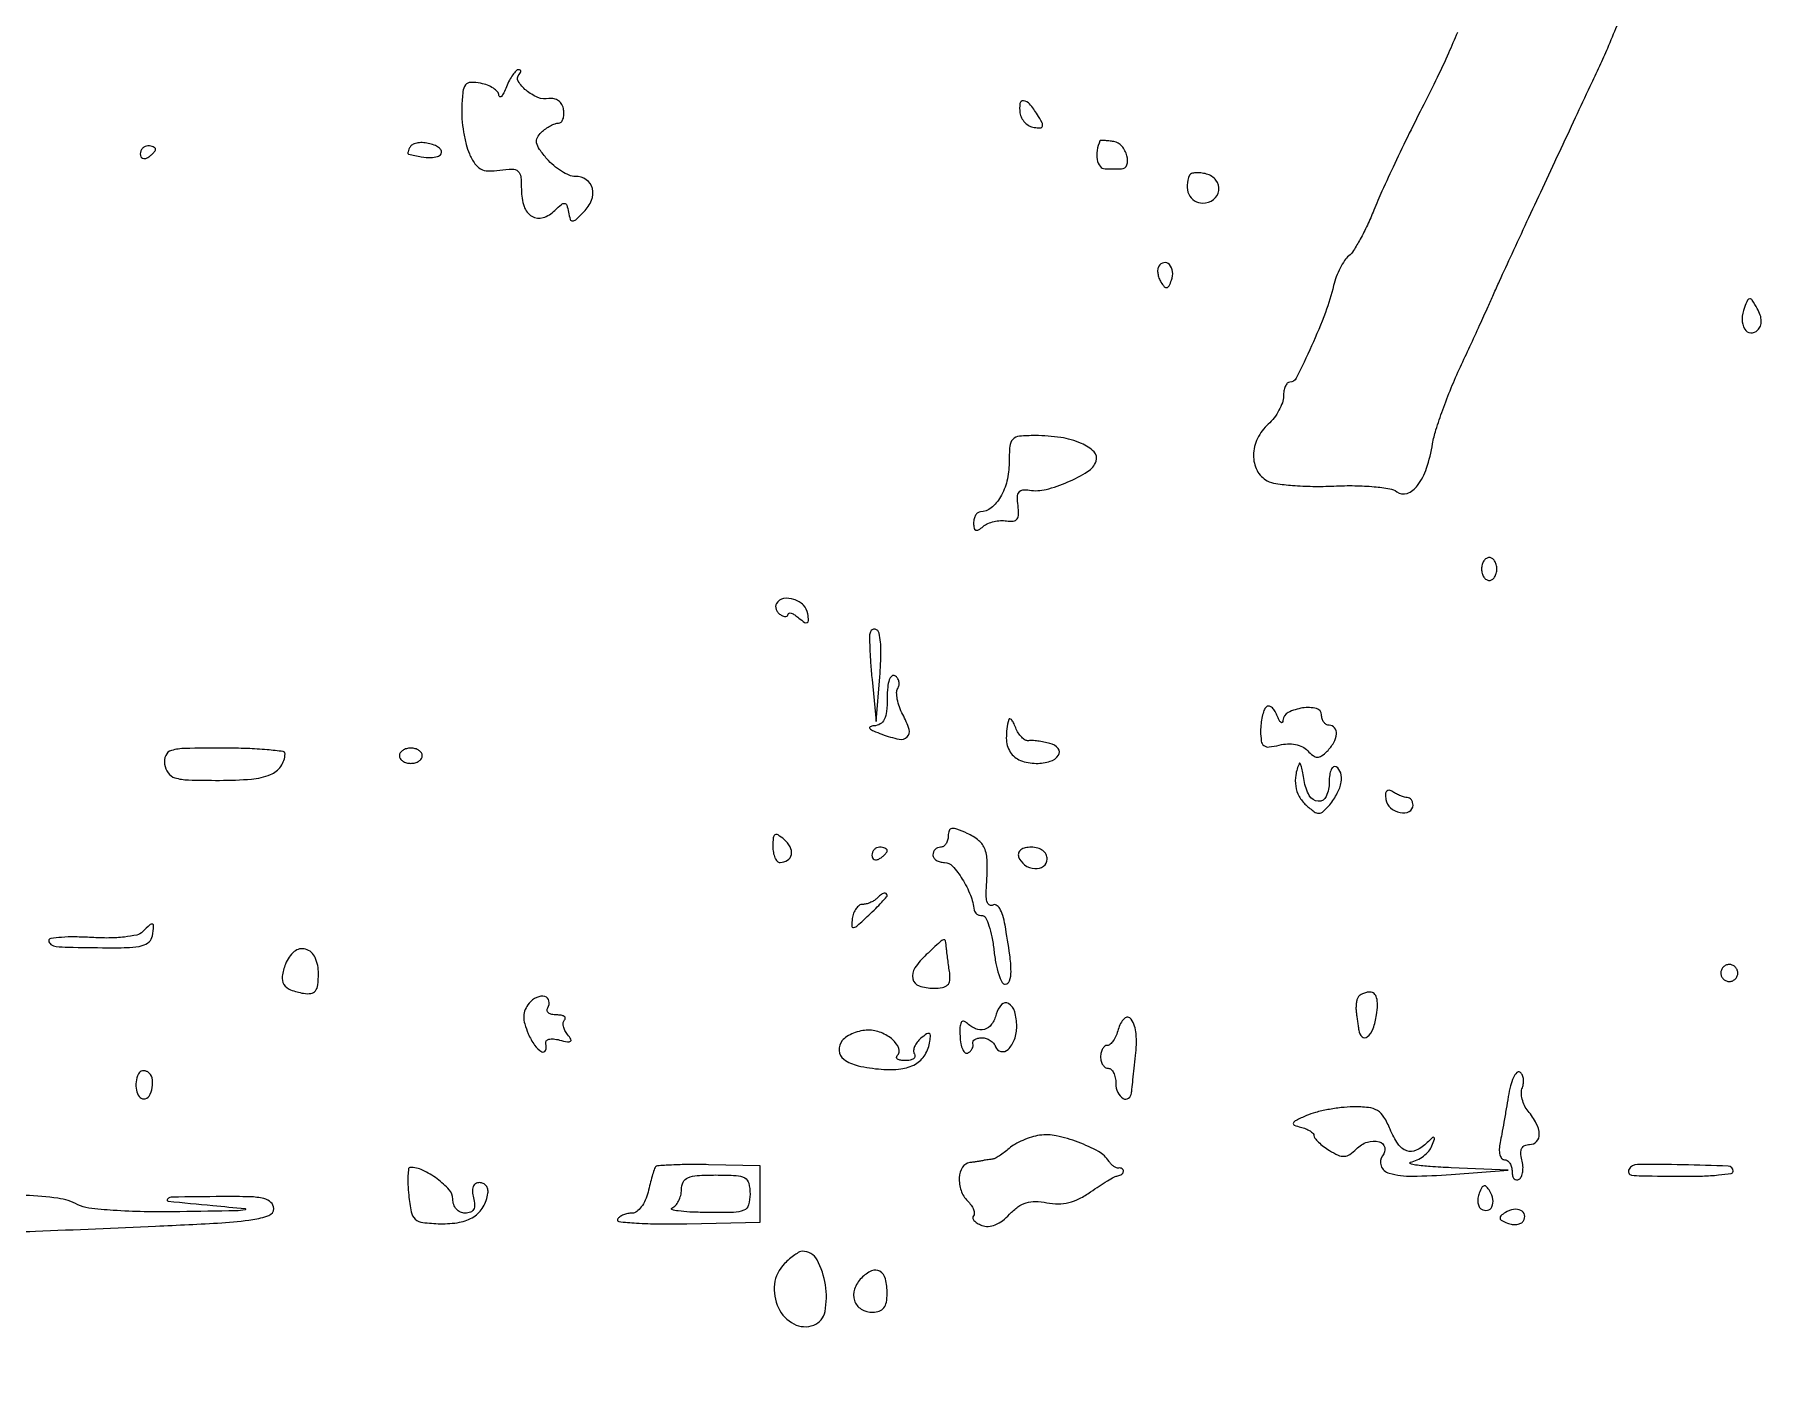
# Model space of a CAD drawing. Extents: x 0 to 5034, y 0 to 2560.
# Drawn here: x 3135.1 to 3361.8, y 363.8 to 540.6 of the extents above; entities that cross this region are included whole.
import ezdxf

# ---------------------------------------------------------------- set-up
doc = ezdxf.new("R2010")
doc.units = 0

msp = doc.modelspace()

# ---------------------------------------------------------------- linework, layer by layer
for points in [[(3321.814964, 540.874961, -0.005552), (3320.652334, 538.167761, -0.008364), (3319.169661, 534.964264, -0.006019), (3317.412202, 531.436907, 0.004334), (3315.51134, 527.653722, 0.003822), (3313.593648, 523.67663, 0.003841), (3311.919585, 520.064326, 0.011597), (3310.855309, 517.568642, -0.014265), (3310.004362, 515.602347, -0.016225), (3309.075956, 513.771956, -0.015548), (3308.194167, 512.277101, -0.082027), (3307.563047, 511.568642, 0.075649), (3307.00865, 510.961968, 0.029765), (3306.434945, 509.982546, 0.028627), (3305.930464, 508.831708, 0.031781), (3305.580763, 507.669814, -0.033476), (3304.503289, 504.133294, -0.016142), (3302.680131, 499.7596, -0.007729), (3300.679264, 495.538923, -0.285567), (3299.812612, 495, 0.21115), (3299.501865, 494.862648, 0.081064), (3299.238705, 494.458028, 0.061708), (3299.0596, 493.861351, 0.042113), (3299, 493.154988, -0.084684), (3298.857209, 492.317947, -0.040713), (3298.4125, 491.320267, -0.038833), (3297.765311, 490.328807, -0.044853), (3297, 489.5, 0.096775), (3295.594387, 487.62109, 0.108176), (3295.07123, 485.424606, 0.123469), (3295.533166, 483.428221, 0.152752), (3296.863996, 482.072787, 0.087725), (3297.993017, 481.703152, 0.015736), (3300.203207, 481.459213, 0.016558), (3302.841003, 481.339524, 0.014294), (3305.613996, 481.384881, -0.014729), (3308.369851, 481.427562, -0.019187), (3310.889259, 481.295583, -0.017785), (3312.943935, 481.034748, -0.125819), (3313.858213, 480.635024, 0.258141), (3315.209374, 480.420811, 0.145864), (3316.579906, 481.436351, 0.080521), (3317.775662, 483.718051, 0.039018), (3318.573823, 486.923733, -0.034167), (3319.005784, 488.733231, -0.010896), (3319.888821, 491.358847, -0.010818), (3321.00273, 494.2491, -0.011862), (3322.208891, 497, 0.001025), (3323.467171, 499.708587, 0.000971), (3324.737477, 502.471875, 0.000963), (3325.852189, 504.921622, 0.003411), (3326.553799, 506.5, -0.004562), (3327.347958, 508.275554, -0.000672), (3328.991833, 511.85, -0.000759), (3330.946573, 516.068547, -0.000652), (3333.01517, 520.5, 0.000104), (3335.158344, 525.078116, 0.000099), (3337.33726, 529.7375, 0.000098), (3339.2628, 533.85929, 0.000349), (3340.493567, 536.5, 0.007827), (3341.540081, 538.844765, 0.004098), (3342.772799, 541.79375, 0.004075)], [(3281.43984, 268.629123, -0.000024), (3213.057955, 269.247686, -0.136967)], [(3202, 358.476746, 0.000434), (3126.647394, 359.060435, 0.00021), (3030.168402, 359.683627, 0.000062), (2931.066388, 360.269997, 0.004911)], [(3386.533962, 356.486358, 0.000047), (3330.933365, 357.017627, 0.001535)], [(3129.281073, 383.603167, 0.017448), (3135.243203, 383.628811, 0.001391), (3151, 384.290575, 0.00298), (3159.688651, 384.731604, 0.022867), (3163.748952, 385.148844, 0.05329), (3165.877342, 385.702765, 0.311999), (3166.5, 386.603484, 0.20932), (3166.146054, 387.411905, 0.130193), (3165.216102, 387.903759, 0.050811), (3163.373895, 388.137182, 0.008183), (3159.75, 388.166667, 0.001078), (3153.203506, 388.098677, 0.186723), (3152.565069, 387.842392, 0.645437), (3152.661764, 387.556789, 0.00147), (3158.5, 387, -0.002533), (3162.742469, 386.586298, -0.864231), (3162.749482, 386.423791, -0.042679), (3161.555865, 386.300144, -0.000578), (3154.184259, 386.176587, -0.008294), (3149.498497, 386.181195, -0.012827), (3145.45461, 386.356093, -0.011772), (3142.232513, 386.654724, -0.094135), (3140.815341, 387.098826, 0.088925), (3138.197692, 387.948928, 0.025489), (3133.932454, 388.315189, 0.025502)]]:
    msp.add_lwpolyline(points, format="xyb")
for points in [[(3197.031162, 533.75, -0.017837), (3196.677603, 532.953706, -0.065243), (3196.373817, 532.49388, -0.3382), (3196.183135, 532.454349, -0.273289), (3196.063386, 532.633423, 0.170039), (3195.870014, 533.100235, 0.065097), (3195.329981, 533.565544, 0.054698), (3194.557438, 533.959829, 0.043463), (3193.655698, 534.214987, 0.051209), (3192.352955, 534.328028, 0.22465), (3191.678508, 533.995774, 0.141807), (3191.325746, 533.136025, 0.017514), (3191.177204, 531.093621, 0.028926), (3191.208698, 529.539254, 0.020933), (3191.416051, 527.818957, 0.021253), (3191.752301, 526.196176, 0.042502), (3192.17874, 524.958327, 0.043987), (3192.889418, 523.671655, 0.12136), (3193.651086, 522.980773, 0.119169), (3194.65549, 522.715787, 0.041638), (3196.157234, 522.809769, -0.028188), (3197.803547, 522.95729, -0.195374), (3198.54831, 522.682997, -0.185148), (3198.913339, 521.956993, -0.024937), (3199, 520.220488, 0.081821), (3199.354754, 518.067142, 0.176043), (3200.391096, 516.772599, 0.216651), (3201.843475, 516.596738, 0.120373), (3203.398043, 517.5409, -0.017267), (3204.246629, 518.332815, -0.213137), (3204.65943, 518.458858, -0.292366), (3204.947258, 518.220082, -0.029787), (3205.176982, 517.319818, 0.028111), (3205.417351, 516.364495, 0.332258), (3205.708892, 516.153473, 0.184464), (3206.140296, 516.325712, 0.010179), (3207.20751, 517.350346, 0.101822), (3208.205433, 518.865397, 0.155935), (3208.314724, 520.421327, 0.187339), (3207.519539, 521.55994, 0.148777), (3206.073347, 522, -0.09974), (3205.275394, 522.160774, -0.039358), (3204.275357, 522.676734, -0.036974), (3203.250523, 523.422242, -0.038087), (3202.357565, 524.303774, -0.022999), (3201.371371, 525.549309, -0.105423), (3201.002825, 526.388861, -0.170162), (3201.096781, 527.088388, -0.087429), (3201.635023, 527.803774, -0.033208), (3202.195408, 528.26156, -0.031765), (3202.819578, 528.648609, -0.033375), (3203.41428, 528.917643, -0.089767), (3203.86931, 529, 0.193508), (3204.210875, 529.137334, 0.109506), (3204.462064, 529.514063, 0.079863), (3204.583048, 530.08018, 0.051817), (3204.547926, 530.75, 0.088175), (3204.317712, 531.418135, 0.105236), (3203.880563, 531.919162, 0.10824), (3203.287988, 532.189525, 0.097993), (3202.613971, 532.20101, -0.143912), (3201.181624, 532.355635, -0.0728), (3199.610099, 533.294963, -0.089703), (3198.597821, 534.477961, -0.340922), (3198.714286, 535.380952, 0.057453), (3198.902889, 535.618709, 0.172714), (3198.946189, 535.818155, 0.253471), (3198.850717, 535.95055, 0.112865), (3198.634442, 536, 0.204163), (3198.307668, 535.860766, 0.036542), (3197.875186, 535.339062, 0.03426), (3197.428582, 534.611645, 0.02499)], [(3264.421612, 530.333129, 0.08581), (3264.636375, 529.678333, 0.07152), (3265.068906, 529.086257, 0.072211), (3265.645949, 528.644939, 0.091), (3266.281622, 528.429172, 0.040862), (3267.098072, 528.376808, 0.337719), (3267.37168, 528.593136, 0.188427), (3267.315571, 529.050414, 0.015919), (3266.707947, 530.096043, 0.03389), (3265.687587, 531.507313, 0.195877), (3264.891934, 531.931892, 0.40278), (3264.41964, 531.563467, 0.072188)], [(3184.441979, 525.90612, 0.027067), (3184.249397, 525.553142, 0.048851), (3184.137244, 525.243698, 0.072333), (3184.113387, 525.018777, 0.333982), (3184.190983, 524.923489, 0.018244), (3185.87184, 524.571845, 0.045489), (3187.122054, 524.473084, 0.068008), (3187.995734, 524.603244, 0.185464), (3188.484782, 524.975377, 0.240155), (3188.513173, 525.320032, 0.115361), (3188.248864, 525.691124, 0.074516), (3187.715717, 526.035443, 0.04225), (3186.989749, 526.29243, 0.046475), (3186.187826, 526.424227, 0.055179), (3185.421392, 526.393373, 0.064228), (3184.800598, 526.215694, 0.15374)], [(3274.923489, 526.661516, 0.070158), (3274.53586, 525.418576, 0.085678), (3274.546467, 524.202326, 0.117334), (3274.929909, 523.327907, 0.235182), (3275.588484, 523), (3276.80568, 523), (3277.75, 523, 0.325398), (3278.444171, 523.505263, 0.147511), (3278.467336, 524.691883, 0.105528), (3277.789004, 525.98325, 0.184844), (3276.75, 526.566187, 0.009048), (3276.073673, 526.65298, 0.014349), (3275.491587, 526.700139, 0.008232), (3275.013395, 526.717208, 0.295045)], [(3149, 524.940983, 0.108972), (3149.078288, 524.586039, 0.182303), (3149.29375, 524.3746, 0.161196), (3149.6179, 524.343488, 0.082592), (3150, 524.5, 0.029505), (3150.382774, 524.768994, 0.035638), (3150.70625, 525.066025, 0.038439), (3150.934461, 525.34829, 0.151918), (3151, 525.559017, 0.210953), (3150.92554, 525.727648, 0.081139), (3150.70625, 525.870461, 0.061769), (3150.382849, 525.967655, 0.042167), (3150, 526, 0.105053), (3149.618444, 525.918938, 0.099167), (3149.29375, 525.688914, 0.09642), (3149.076123, 525.345238, 0.093332)], [(3286.68613, 522.15612, 0.098281), (3286.352497, 520.864237, 0.124689), (3286.58601, 519.658498, 0.141823), (3287.328354, 518.814088, 0.142928), (3288.404671, 518.5, 0.163527), (3289.818265, 518.975023, 0.201027), (3290.510916, 520.169032, 0.201283), (3290.145197, 521.498956, 0.163792), (3288.899298, 522.316083, 0.034366), (3288.149718, 522.457969, 0.047666), (3287.466541, 522.473759, 0.057329), (3286.938863, 522.374088, 0.208159)], [(3282.635081, 510.218566, 0.116479), (3282.500026, 509.813281, 0.057006), (3282.513244, 509.265846, 0.052041), (3282.660145, 508.670761, 0.051938), (3282.92682, 508.118408, 0.03936), (3283.355474, 507.533274, 0.268353), (3283.680389, 507.419978, 0.227867), (3283.9802, 507.64177, 0.029854), (3284.317163, 508.384129, 0.120613), (3284.459513, 509.504837, 0.158399), (3284.034166, 510.437418, 0.257132), (3283.31368, 510.680455, 0.212933)], [(3359.478637, 504.797887, 0.088423), (3359.182068, 503.2674, 0.13653), (3359.521629, 501.972042, 0.246214), (3360.306036, 501.480017, 0.219108), (3361.216492, 501.816492, 0.102986), (3361.576528, 502.365845, 0.098057), (3361.695738, 503.023149, 0.079707), (3361.560369, 503.788084, 0.044341), (3361.170874, 504.653625, 0.011922), (3360.518412, 505.753737, 0.235882), (3360.193223, 505.952369, 0.313108), (3359.901605, 505.784689, 0.018576)], [(3263, 484.428571, -0.060269), (3262.711154, 482.04097, -0.072293), (3261.861646, 479.945288, -0.087946), (3260.633797, 478.501938, -0.17435), (3259.238095, 478, 0.160971), (3258.89299, 477.885941, 0.096528), (3258.599107, 477.564039, 0.078038), (3258.400606, 477.083467, 0.059055), (3258.333333, 476.515876, 0.048395), (3258.396648, 475.863263, 0.266505), (3258.619406, 475.60636, 0.224405), (3258.988687, 475.645627, 0.036339), (3259.592478, 476.07675, -0.071302), (3260.20781, 476.45432, -0.043592), (3261.017604, 476.72346, -0.042815), (3261.884921, 476.852913, -0.05791), (3262.675811, 476.810873, 0.066395), (3263.548099, 476.779282, 0.211814), (3264.044027, 477.059196, 0.160479), (3264.252116, 477.684522, 0.035547), (3264.174321, 478.825679, -0.035683), (3264.09687, 479.966329, -0.160118), (3264.305275, 480.592944, -0.211055), (3264.801815, 480.874726, -0.06655), (3265.674321, 480.846152, 0.10385), (3267.84454, 480.935866, 0.039996), (3270.713422, 481.912837, 0.038584), (3273.306191, 483.280183, 0.161881), (3274.409045, 484.62357, 0.297548), (3274.141123, 485.868337, 0.095248), (3272.492303, 486.973406, 0.062171), (3269.768647, 487.74586, 0.038061), (3266.4349, 488, 0.023024), (3264.350641, 487.903975, 0.180112), (3263.490443, 487.490063, 0.172431), (3263.09025, 486.604433, 0.02073)], [(3325, 470.5, 0.064853), (3325.074694, 469.926543, 0.082425), (3325.29375, 469.440625, 0.098894), (3325.618646, 469.115568, 0.148195), (3326, 469, 0.148195), (3326.381354, 469.115568, 0.098894), (3326.70625, 469.440625, 0.082425), (3326.925306, 469.926543, 0.064853), (3327, 470.5, 0.064853), (3326.925306, 471.073457, 0.082425), (3326.70625, 471.559375, 0.098894), (3326.381354, 471.884432, 0.148195), (3326, 472, 0.148195), (3325.618646, 471.884432, 0.098894), (3325.29375, 471.559375, 0.082425), (3325.074694, 471.073457, 0.064853)], [(3232.487659, 465.980032, 0.11997), (3232.367385, 465.61064, 0.100694), (3232.418751, 465.200977, 0.091961), (3232.634841, 464.813618, 0.08142), (3232.983688, 464.510081, 0.047815), (3233.373526, 464.317898, 0.1041), (3233.701458, 464.266654, 0.181382), (3233.913567, 464.359172, 0.202874), (3234, 464.563428, -0.353955), (3234.124404, 464.717145, -0.137514), (3234.417039, 464.698598, -0.062113), (3234.874209, 464.471711, -0.027003), (3235.419707, 464.066637, 0.020745), (3236.169066, 463.495504, 0.26771), (3236.506256, 463.466229, 0.30414), (3236.670821, 463.738446, 0.024748), (3236.586578, 464.611064, 0.163003), (3236.00755, 465.754093, 0.114599), (3234.769116, 466.514298, 0.126144), (3233.413431, 466.611221, 0.212524)], [(3244.798474, 462.266312, 0.106604), (3244.687416, 461.731854, 0.006657), (3244.721229, 460.109479, 0.009593), (3244.825166, 458.162629, 0.006959), (3245.012567, 456), (3245.566382, 450.5), (3246.033191, 456.346933, 0.018324), (3246.179277, 459.740227, 0.053055), (3245.945758, 462.076336, 0.30589), (3245.414343, 462.593133, 0.345674)], [(3247, 453.559017, -0.023846), (3246.916593, 451.811105, -0.08848), (3246.621527, 450.752635, -0.149906), (3246.078293, 450.164768, -0.121127), (3245.25, 449.921053, 0.094317), (3244.768221, 449.80664, 0.519254), (3244.725765, 449.587879, 0.099831), (3245.202509, 449.25777, 0.014268), (3246.3125, 448.816886, 0.035453), (3248.558936, 448.174133, 0.246131), (3249.624647, 448.474671, 0.28912), (3249.876974, 449.461343, 0.044748), (3249.050225, 451.406154, -0.035327), (3248.604813, 452.401488, -0.040599), (3248.328215, 453.404834, -0.044752), (3248.24219, 454.276285, -0.141566), (3248.398364, 454.835549, 0.098048), (3248.56288, 455.275151, 0.097706), (3248.547768, 455.74485, 0.098174), (3248.355717, 456.171832, 0.100038), (3248.016312, 456.489919, 0.325144), (3247.608293, 456.459198, 0.13408), (3247.277269, 455.975707, 0.060989), (3247.064366, 454.986331, 0.022536)], [(3296.718672, 452.385338, 0.110523), (3296.441252, 451.947962, 0.030384), (3296.21111, 451.160515, 0.029141), (3296.052911, 450.212382, 0.026772), (3296, 449.224925, 0.03479), (3296.091298, 447.914384, 0.200612), (3296.438167, 447.329198, 0.192113), (3297.10905, 447.150617, 0.031625), (3298.453644, 447.399009, -0.050498), (3299.547238, 447.558694, -0.060259), (3300.585481, 447.479333, -0.066466), (3301.48607, 447.171463, -0.089564), (3302.175194, 446.657538, 0.041846), (3302.885157, 446.014733, 0.15656), (3303.445161, 445.81566, 0.160725), (3304.007343, 445.982058, 0.044756), (3304.721549, 446.578692, 0.064898), (3305.600404, 447.720995, 0.111701), (3305.957681, 448.861064, 0.192832), (3305.71036, 449.661214, 0.226254), (3305, 450, -0.135066), (3304.618659, 450.104927, -0.100391), (3304.29375, 450.39989, -0.086936), (3304.075086, 450.841102, -0.071794), (3304, 451.361328, 0.350743), (3303.33618, 452.191218, 0.091261), (3301.50429, 452.263486, 0.080286), (3299.619006, 451.674475, 0.26758), (3298.929715, 450.633423, -0.14728), (3298.836006, 450.380163, -0.432179), (3298.671207, 450.362282, -0.100529), (3298.428289, 450.673592, -0.021605), (3298.148387, 451.302005, 0.047176), (3297.823888, 451.940651, 0.089734), (3297.435103, 452.363561, 0.145035), (3297.049906, 452.508712, 0.217774)], [(3262.945285, 450.75, 0.063839), (3262.630062, 448.285574, 0.141268), (3263.150941, 446.480729, 0.16215), (3264.4852, 445.384778, 0.091793), (3266.563428, 445, 0.072784), (3268.387068, 445.266877, 0.171987), (3269.480672, 446.066361, 0.343027), (3269.425379, 446.956906, 0.149118), (3268.350616, 447.618563, 0.016762), (3267.571599, 447.794614, 0.015463), (3266.761337, 447.923557, 0.015672), (3266.032594, 447.993401, 0.048493), (3265.539043, 447.977255, -0.165251), (3265.118693, 448.061558, -0.066488), (3264.649233, 448.424594, -0.056025), (3264.205364, 448.987355, -0.045163), (3263.859329, 449.676, 0.021718), (3263.569301, 450.327551, 0.060795), (3263.294341, 450.743888, 0.195946), (3263.088621, 450.850647, 0.367234)], [(3152.180449, 444.883453, 0.120023), (3152.648699, 443.740245, 0.165903), (3153.54762, 443.106158, 0.064451), (3155.308404, 442.827785, 0.007217), (3159.372313, 442.772342, 0.01926), (3163.57843, 442.93775, 0.076639), (3166.085395, 443.526849, 0.144898), (3167.448776, 444.610482, 0.148839), (3167.984687, 446.25, 0.383767), (3167.72604, 446.549427, 0.008155), (3165.625071, 446.779688, 0.014495), (3163.02343, 446.946062, 0.008719), (3159.930449, 447, 0.004544), (3154.884767, 446.95414, 0.062186), (3153.072454, 446.694328, 0.227981), (3152.331803, 446.051377, 0.140269)], [(3183, 446, 0.148195), (3183.115568, 445.618646, 0.098894), (3183.440625, 445.29375, 0.082425), (3183.926543, 445.074694, 0.064853), (3184.5, 445, 0.064853), (3185.073457, 445.074694, 0.082425), (3185.559375, 445.29375, 0.098894), (3185.884432, 445.618646, 0.148195), (3186, 446, 0.148195), (3185.884432, 446.381354, 0.098894), (3185.559375, 446.70625, 0.082425), (3185.073457, 446.925306, 0.064853), (3184.5, 447, 0.064853), (3183.926543, 446.925306, 0.082425), (3183.440625, 446.70625, 0.098894), (3183.115568, 446.381354, 0.148195)], [(3301.073321, 445, 0.064557), (3300.606999, 443.471696, 0.082009), (3300.601751, 441.998709, 0.08668), (3301.063019, 440.665175, 0.082509), (3301.954807, 439.540899, 0.022909), (3303.02369, 438.659154, 0.165262), (3303.649076, 438.454417, 0.187773), (3304.22626, 438.686563, 0.031121), (3305.062787, 439.575654, 0.051364), (3306.066144, 441.073913, 0.079854), (3306.566135, 442.542823, 0.10921), (3306.50674, 443.757836, 0.189941), (3305.910933, 444.555046, 0.291947), (3305.566524, 444.550041, 0.140927), (3305.267587, 444.200945, 0.072965), (3305.064558, 443.501398, 0.034212), (3305, 442.559017, -0.102251), (3304.60973, 440.670568, -0.315182), (3303.558384, 440.022277, -0.258815), (3302.384933, 440.76553, -0.087554), (3301.716254, 442.75, 0.010075), (3301.540359, 443.771664, 0.021925), (3301.355549, 444.545312, 0.036058), (3301.189416, 444.99985, 0.64592)], [(3312.433114, 440.254763, 0.181578), (3313.03642, 439.163348, 0.125162), (3314.316778, 438.532891, 0.169014), (3315.493263, 438.68232, 0.28474), (3316, 439.5, 0.073145), (3315.94363, 439.883267, 0.086253), (3315.779687, 440.210748, 0.098296), (3315.536062, 440.43258, 0.131305), (3315.25, 440.515313, -0.065573), (3314.882319, 440.571399, -0.023405), (3314.378912, 440.743341, -0.022752), (3313.837806, 440.985913, -0.024934), (3313.337785, 441.270076, 0.088328), (3312.862712, 441.465604, 0.270633), (3312.544142, 441.362024, 0.178028), (3312.389263, 440.969101, 0.042234)], [(3232, 434.122445, 0.042401), (3232.069031, 433.30988, 0.062031), (3232.276414, 432.623468, 0.081462), (3232.581176, 432.158174, 0.210101), (3232.940983, 432, 0.143695), (3233.929427, 432.290058, 0.207864), (3234.429032, 433.036181, 0.168579), (3234.272359, 434.046303, 0.097855), (3233.48899, 435.009138, 0.028529), (3232.680821, 435.605448, 0.286403), (3232.279829, 435.613777, 0.241254), (3232.04875, 435.245391, 0.021696)], [(3255, 435.478561, -0.065838), (3254.925249, 434.913335, -0.083113), (3254.70625, 434.434327, -0.099188), (3254.381348, 434.113939, -0.146197), (3254, 434, 0.099038), (3253.618362, 433.923658, 0.097945), (3253.29375, 433.70625, 0.097945), (3253.076342, 433.381638, 0.099038), (3253, 433, 0.150487), (3253.11744, 432.618637, 0.098531), (3253.447896, 432.29375, 0.081635), (3253.941793, 432.074631, 0.06375), (3254.524751, 432, -0.214574), (3255.5774, 431.526454, -0.042131), (3256.848808, 429.822763, -0.043366), (3257.91973, 427.715643, -0.068174), (3258.416206, 425.75, 0.127037), (3258.524533, 425.465647, 0.091307), (3258.769135, 425.227521, 0.081356), (3259.111572, 425.0715, 0.072551), (3259.5, 425.02454, -0.292964), (3259.91804, 424.770851, -0.033826), (3260.353125, 423.705579, -0.032182), (3260.735978, 422.241561, -0.020494), (3261, 420.5, 0.020658), (3261.263944, 418.762805, 0.03307), (3261.646875, 417.312898, 0.035663), (3262.081881, 416.271324, 0.3069), (3262.5, 416.038362, 0.301989), (3263.063897, 416.488595, 0.078896), (3263.249534, 417.692536, 0.034981), (3263.08751, 419.865847, 0.006689), (3262.465327, 423.77779, 0.029426), (3262.169129, 425.043163, 0.064446), (3261.766389, 425.951128, 0.115176), (3261.314429, 426.412085, 0.287415), (3260.862263, 426.414874, -0.252801), (3260.460523, 426.391406, -0.195209), (3260.156993, 426.718302, -0.081334), (3260.001876, 427.481672, -0.02639), (3260.018752, 428.637084, 0.015774), (3260.137285, 431.944078, 0.085616), (3259.840954, 433.707024, 0.136833), (3259.038676, 434.856563, 0.065586), (3257.5, 435.818046, 0.016473), (3256.15676, 436.377402, 0.124794), (3255.480109, 436.454421, 0.276617), (3255.124511, 436.169963, 0.089324)], [(3245, 432.940983, 0.108972), (3245.078288, 432.586039, 0.182303), (3245.29375, 432.3746, 0.161196), (3245.6179, 432.343488, 0.082592), (3246, 432.5, 0.029505), (3246.382774, 432.768994, 0.035638), (3246.70625, 433.066025, 0.038439), (3246.934461, 433.34829, 0.151918), (3247, 433.559017, 0.210953), (3246.92554, 433.727648, 0.081139), (3246.70625, 433.870461, 0.061769), (3246.382849, 433.967655, 0.042167), (3246, 434, 0.105053), (3245.618444, 433.918938, 0.099167), (3245.29375, 433.688914, 0.09642), (3245.076123, 433.345238, 0.093332)], [(3264.249533, 432.75, 0.158083), (3265.039168, 431.678258, 0.13487), (3266.361025, 431.189563, 0.175333), (3267.515014, 431.49796, 0.245384), (3268, 432.426676, 0.12024), (3267.84677, 433.054646, 0.111791), (3267.41896, 433.561201, 0.09567), (3266.751548, 433.888599, 0.066422), (3265.916667, 434, 0.053387), (3265.110991, 433.91373, 0.107922), (3264.533315, 433.649944, 0.156475), (3264.245859, 433.244726, 0.158297)], [(3245.583333, 427.25, -0.059742), (3245.21784, 426.962775, -0.039042), (3244.73894, 426.720312, -0.038992), (3244.227095, 426.55484, -0.058752), (3243.761996, 426.5, 0.157607), (3243.332104, 426.361041, 0.079873), (3242.925355, 425.954867, 0.066579), (3242.601995, 425.354045, 0.053813), (3242.418289, 424.644228, 0.036861), (3242.348479, 423.676847, 0.471876), (3242.594138, 423.475187, 0.134343), (3243.116658, 423.735063, 0.006394), (3244.57296, 425.068542, 0.006652), (3245.503042, 425.965901, 0.010025), (3246.287057, 426.774523, 0.005268), (3246.922628, 427.471479, 0.184251), (3247, 427.674314, 0.247408), (3246.870695, 427.919638, 0.226682), (3246.586756, 427.963951, 0.091157), (3246.132274, 427.731473, 0.032703)], [(3149.301562, 422.901562, -0.143371), (3148.53486, 422.482117, -0.026091), (3146.919526, 422.215426, -0.025394), (3144.885874, 422.09188, -0.018004), (3142.600199, 422.151562, 0.012526), (3140.452033, 422.231205, 0.020896), (3138.643533, 422.177334, 0.016314), (3137.243052, 422.030886, 0.375204), (3136.998637, 421.75, 0.248573), (3137.262781, 421.253692, 0.118774), (3137.959309, 420.993108, 0.026267), (3139.551741, 420.882999, 0.001374), (3144.673017, 420.8125, 0.011585), (3147.600891, 420.848081, 0.055829), (3149.246304, 421.091483, 0.118413), (3150.15869, 421.582993, 0.175573), (3150.584533, 422.375, 0.010605), (3150.743586, 423.645725, 0.332679), (3150.590806, 423.901172, 0.292569), (3150.279519, 423.844595, 0.009089)], [(3252.134883, 419.911036, 0.056399), (3250.636954, 418.161568, 0.204587), (3250.363764, 416.754812, 0.261743), (3251.189798, 415.820172, 0.083948), (3253.083333, 415.5, 0.041069), (3254.25821, 415.596664, 0.14933), (3254.921521, 415.925838, 0.178503), (3255.220137, 416.527963, 0.064115), (3255.199772, 417.5, -0.002974), (3255.076288, 418.357299, -0.002399), (3254.953532, 419.279688, -0.002424), (3254.848413, 420.132368, -0.006233), (3254.783105, 420.75, 0.027127), (3254.642158, 421.701098, 0.445443), (3254.395233, 421.846212, 0.108883), (3253.958357, 421.593917, 0.002351)], [(3168.042868, 418.670559, 0.054867), (3167.621491, 417.068388, 0.177861), (3167.841189, 416.009017, 0.165907), (3168.710523, 415.298149, 0.046404), (3170.429943, 414.833574, 0.075545), (3171.392794, 414.81398, 0.200846), (3171.975612, 415.153021, 0.133345), (3172.287789, 415.929246, 0.027599), (3172.379943, 417.412009, 0.106639), (3171.937508, 419.533661, 0.221076), (3170.690779, 420.621802, 0.252268), (3169.196106, 420.300414, 0.12514)], [(3356.552786, 418.08541, 0.099038), (3356.401684, 417.679226, 0.097945), (3356.417584, 417.244476, 0.097945), (3356.597789, 416.848514, 0.099038), (3356.91459, 416.552786, 0.099038), (3357.320774, 416.401684, 0.097945), (3357.755524, 416.417584, 0.097945), (3358.151486, 416.597789, 0.099038), (3358.447214, 416.91459, 0.099038), (3358.598316, 417.320774, 0.097945), (3358.582416, 417.755524, 0.097945), (3358.402211, 418.151486, 0.099038), (3358.08541, 418.447214, 0.099038), (3357.679226, 418.598316, 0.097945), (3357.244476, 418.582416, 0.097945), (3356.848514, 418.402211, 0.099038)], [(3308.744151, 414.25, 0.064391), (3308.61383, 413.874253, 0.028381), (3308.535869, 413.353125, 0.027511), (3308.514935, 412.783608, 0.033131), (3308.560134, 412.25, -0.001731), (3308.641957, 411.69846, -0.001195), (3308.730946, 411.073438, -0.001204), (3308.813631, 410.472027, -0.002466), (3308.875, 410, 0.17326), (3309.312239, 409.133812, 0.384355), (3309.99361, 409.115874, 0.128273), (3310.758902, 410.215355, 0.051843), (3311.213308, 412, 0.027711), (3311.332805, 413.319436, 0.076159), (3311.223883, 414.245245, 0.133908), (3310.89953, 414.792076, 0.194705), (3310.385824, 415, 0.054177), (3309.873159, 414.944287, 0.05306), (3309.380619, 414.779688, 0.057759), (3308.979785, 414.537271, 0.11273)], [(3200.018766, 413.522612, 0.071413), (3199.509411, 412.692093, 0.095075), (3199.318371, 411.829594, 0.076875), (3199.444971, 410.822496, 0.032334), (3199.905459, 409.533622, 0.048469), (3200.737221, 408.027782, 0.113805), (3201.678254, 407.163953, 0.463504), (3202.175071, 407.346455, 0.158316), (3202.20741, 408.227769, -0.230666), (3202.269891, 408.578988, -0.172276), (3202.599271, 408.804394, -0.090433), (3203.207609, 408.852282, -0.038509), (3204.014561, 408.706443, 0.015035), (3205.065091, 408.465218, 0.200736), (3205.445273, 408.542509, 0.400292), (3205.502898, 408.809582, 0.035944), (3205.065827, 409.420684, -0.054018), (3204.713587, 409.952735, -0.069199), (3204.518626, 410.506199, -0.084569), (3204.503081, 410.995352, -0.163543), (3204.675343, 411.342009, 0.219963), (3204.766285, 411.589327, 0.238852), (3204.633129, 411.806715, 0.101952), (3204.226345, 411.954787, 0.03649), (3203.60765, 412, -0.053904), (3202.987495, 412.067053, -0.11676), (3202.557888, 412.273452, -0.188626), (3202.384226, 412.57847, -0.176366), (3202.457295, 412.930902, 0.18953), (3202.622102, 413.841973, 0.292186), (3202.085802, 414.401504, 0.170919), (3201.014972, 414.293504, 0.11019)], [(3261.316061, 412.100616, -0.089724), (3260.699036, 410.771904, -0.171065), (3259.751019, 410.097632, -0.174438), (3258.603988, 410.173467, -0.093768), (3257.417756, 410.982244, 0.165548), (3257.016104, 411.179883, 0.320872), (3256.715953, 411.01908, 0.10425), (3256.554387, 410.386947, 0.021561), (3256.555117, 409.232244, 0.032738), (3256.666129, 408.219691, 0.064712), (3256.907676, 407.449472, 0.113925), (3257.231195, 407.032629, 0.305264), (3257.587361, 407, 0.071084), (3257.917404, 407.24734, 0.074712), (3258.158475, 407.573437, 0.082325), (3258.276464, 407.925741, 0.120741), (3258.25, 408.25, -0.198541), (3258.270034, 408.534772, -0.135123), (3258.489583, 408.779688, -0.091002), (3258.892411, 408.945193, -0.052129), (3259.416667, 409, -0.076751), (3259.987536, 408.911851, -0.067712), (3260.53244, 408.654241, -0.070353), (3260.969646, 408.272856, -0.098128), (3261.225684, 407.822949, 0.26793), (3261.925731, 407.202137, 0.247229), (3262.855368, 407.472297, 0.115739), (3263.704139, 408.788414, 0.085793), (3264, 410.5, 0.068673), (3263.734798, 412.421786, 0.192006), (3262.922662, 413.482028, 0.353245), (3262.004255, 413.351312, 0.124262)], [(3277.316061, 410.100616, -0.037015), (3277.040848, 409.296541, -0.048737), (3276.668611, 408.617056, -0.057769), (3276.261196, 408.146852, -0.187505), (3275.883369, 408, 0.166062), (3275.54638, 407.884904, 0.095369), (3275.25949, 407.559375, 0.076307), (3275.065572, 407.073739, 0.056959), (3275, 406.5, 0.064853), (3275.074694, 405.926543, 0.082425), (3275.29375, 405.440625, 0.098894), (3275.618646, 405.115568, 0.148195), (3276, 405, -0.191087), (3276.381882, 404.848523, -0.088204), (3276.70625, 404.4125, -0.068025), (3276.926307, 403.765418, -0.048028), (3277, 403, 0.110083), (3277.259256, 401.836722, 0.147889), (3277.977032, 401.038233, 0.299158), (3278.671093, 401.063534, 0.221064), (3279.062189, 401.75, -0.00624), (3279.108547, 402.235433, -0.00051), (3279.246917, 403.503249, -0.000685), (3279.4156, 405.015311, -0.000527), (3279.603721, 406.665315, 0.046518), (3279.665976, 409.546294, 0.129752), (3279.017097, 411.444238, 0.476694), (3278.12445, 411.528077, 0.130484)], [(3241.110114, 408.632679, 0.191573), (3240.685667, 407.326394, 0.221623), (3241.308708, 406.187519, 0.104234), (3243.186139, 405.334895, 0.033497), (3246.227052, 404.870307, 0.050999), (3248.784422, 404.914482, 0.101166), (3250.700636, 405.551254, 0.124312), (3251.964329, 406.776194, 0.102326), (3252.609584, 408.545685, 0.030469), (3252.674955, 409.314623, 0.328615), (3252.506231, 409.555463, 0.239218), (3252.166202, 409.505839, 0.019552), (3251.430717, 408.942501, 0.053729), (3250.93257, 408.429508, 0.066817), (3250.596802, 407.856348, 0.080372), (3250.466133, 407.3132, 0.158628), (3250.570027, 406.886693, -0.188203), (3250.631603, 406.55121, -0.18582), (3250.450137, 406.260466, -0.11084), (3250.014782, 406.063648, -0.050996), (3249.39235, 406, -0.03649), (3248.773655, 406.045213, -0.101952), (3248.366871, 406.193285, -0.238852), (3248.233715, 406.410673, -0.219963), (3248.324657, 406.657991, 0.298175), (3248.523359, 407.609661, 0.120304), (3247.723717, 408.746048, 0.085568), (3246.197425, 409.676443, 0.094458), (3244.5, 410, 0.053163), (3243.553294, 409.899056, 0.042762), (3242.573988, 409.598349, 0.044274), (3241.708438, 409.156627, 0.079592)], [(3148.754232, 404.266312, 0.084697), (3148.436116, 403.221291, 0.082939), (3148.479003, 402.121909, 0.104464), (3148.84371, 401.288862, 0.234312), (3149.437328, 400.972506, 0.26629), (3150.162879, 401.360605, 0.1021), (3150.575922, 402.472687, 0.093314), (3150.533019, 403.735512, 0.201974), (3149.980032, 404.512341, 0.086456), (3149.629461, 404.652808, 0.102024), (3149.272696, 404.654687, 0.11056), (3148.965717, 404.518222, 0.11748)], [(3328.492911, 401.27779, -0.002196), (3328.226271, 399.666539, -0.001805), (3327.927864, 397.948788, -0.001823), (3327.6423, 396.372862, -0.004844), (3327.423333, 395.25, 0.041943), (3327.320769, 394.388101, 0.069496), (3327.39679, 393.660937, 0.101542), (3327.628613, 393.175241, 0.234956), (3327.980948, 393, -0.150959), (3328.369579, 392.879929, -0.098453), (3328.700653, 392.542039, -0.081472), (3328.923961, 392.037051, -0.063527), (3329, 391.440983, 0.05878), (3329.065685, 390.884171, 0.126121), (3329.266173, 390.504431, 0.191145), (3329.562686, 390.358858, 0.159385), (3329.90612, 390.441979, 0.15438), (3330.21553, 390.801315, 0.064046), (3330.392509, 391.424696, 0.054994), (3330.422423, 392.194768, 0.046215), (3330.289489, 393.000996, -0.047903), (3330.145586, 393.892446, -0.133361), (3330.271007, 394.50849, -0.17788), (3330.6576, 394.870604, -0.100496), (3331.294885, 395, 0.205749), (3332.217898, 395.396608, 0.203966), (3332.569888, 396.34115, 0.111323), (3332.178134, 397.770939, 0.050934), (3331.094294, 399.386383, -0.060414), (3330.632387, 400.103794, -0.052978), (3330.330334, 400.942971, -0.055863), (3330.223626, 401.771843, -0.096001), (3330.34445, 402.45524, 0.062635), (3330.494052, 403.063138, 0.070154), (3330.479664, 403.665437, 0.080088), (3330.31018, 404.170444, 0.134195), (3330.006853, 404.495765, 0.367383), (3329.615669, 404.436412, 0.069192), (3329.18849, 403.781408, 0.045671), (3328.790918, 402.68703, 0.024398)], [(3302, 398.784294, 0.010239), (3300.659402, 398.167406, 0.16601), (3300.31172, 397.82293, 0.437108), (3300.419115, 397.540313, 0.036865), (3301.25, 397.274356, -0.034879), (3301.919964, 397.062833, -0.047168), (3302.485938, 396.775471, -0.055998), (3302.879073, 396.460176, -0.198278), (3303, 396.167223, 0.173274), (3303.122496, 395.82436, 0.029752), (3303.598884, 395.308635, 0.029355), (3304.258098, 394.745624, 0.022481), (3305.038753, 394.207871, 0.034296), (3306.169634, 393.605135, 0.121219), (3306.973419, 393.45899, 0.134999), (3307.703251, 393.708796, 0.046845), (3308.567692, 394.424835, -0.116161), (3310.006292, 395.315008, -0.146217), (3311.564886, 395.365599, -0.282226), (3312.282234, 394.614961, -0.230272), (3312.013192, 393.515896, 0.274583), (3311.80339, 392.188567, 0.235689), (3312.87264, 391.234224, 0.069308), (3315.890836, 390.847765, 0.016199), (3321, 391.069842), (3328.5, 391.639684), (3321, 391.956024, -0.006294), (3318.256518, 392.106355, -0.017566), (3316.339226, 392.303487, -0.072443), (3315.64317, 392.505315, -0.729936), (3315.665449, 392.694653, 0.062059), (3316.541522, 392.981627, 0.051183), (3317.383912, 393.489781, 0.053144), (3318.069314, 394.129907, 0.087644), (3318.474694, 394.808471, 0.00885), (3318.802104, 395.716751, 0.330489), (3318.739055, 395.913506, 0.355524), (3318.540692, 395.901419, 0.00942), (3317.859246, 395.25, -0.082301), (3316.430854, 394.23568, -0.202431), (3315.170899, 394.167847, -0.160623), (3314.038913, 395.054036, -0.048881), (3313, 397, 0.038561), (3312.18433, 398.606618, 0.120941), (3311.33259, 399.454648, 0.110791), (3310.139491, 399.852441, 0.02966), (3308.12868, 399.936614, 0.024225), (3306.556429, 399.83284, 0.017877), (3304.83155, 399.571973, 0.018154), (3303.215569, 399.206949, 0.038102)], [(3267, 396.210303, 0.036394), (3265.932952, 395.962099, 0.026745), (3264.79375, 395.540082, 0.027244), (3263.753742, 395.021275, 0.052803), (3263, 394.480084, -0.020132), (3262.370692, 393.962851, -0.022072), (3261.720313, 393.514496, -0.022179), (3261.13469, 393.183014, -0.094275), (3260.75, 393.071259, 0.008645), (3260.426255, 393.034841, 0.006607), (3260.073438, 392.984214, 0.006685), (3259.744181, 392.927998, 0.015627), (3259.5, 392.875, -0.018643), (3259.232658, 392.818661, -0.005116), (3258.80769, 392.75, -0.005163), (3258.32407, 392.682031, -0.005366), (3257.845329, 392.625, 0.233964), (3256.89371, 392.018397, 0.121249), (3256.463757, 390.639806, 0.098041), (3256.690413, 388.964259, 0.114366), (3257.538682, 387.604175, -0.041668), (3258.018039, 387.037495, -0.061205), (3258.328545, 386.46445, -0.080438), (3258.435484, 385.971868, -0.212789), (3258.309253, 385.642586, 0.249374), (3258.223794, 385.362977, 0.133816), (3258.387788, 385.03048, 0.0792), (3258.804183, 384.687889, 0.041019), (3259.412854, 384.395067, 0.10663), (3260.257787, 384.263952, 0.07986), (3261.179948, 384.468121, 0.066833), (3262.13379, 385.002584, 0.04417), (3263.069186, 385.843888, -0.047405), (3264.160721, 386.812953, -0.082737), (3265.238649, 387.355357, -0.081025), (3266.450124, 387.525345, -0.043804), (3267.950811, 387.359838, 0.050759), (3269.439726, 387.216516, 0.059271), (3270.848507, 387.39192, 0.055881), (3272.242153, 387.906839, 0.038322), (3273.687608, 388.777557, -0.00921), (3274.819425, 389.552466, -0.011669), (3275.894172, 390.224183, -0.009792), (3276.812397, 390.744667, -0.087868), (3277.25, 390.890079, 0.0623), (3277.536743, 390.969426, 0.072213), (3277.779687, 391.114586, 0.083643), (3277.943316, 391.300719, 0.139455), (3278, 391.5, 0.133129), (3277.950178, 391.683803, 0.116848), (3277.81253, 391.828036, 0.100763), (3277.60562, 391.909545, 0.077016), (3277.361803, 391.91459, -0.128133), (3277.073075, 391.949943, -0.056602), (3276.73136, 392.13212, -0.050815), (3276.393147, 392.41956, -0.047712), (3276.111803, 392.775057, 0.123013), (3274.722221, 394.074449, 0.036652), (3272.066676, 395.304582, 0.037362), (3269.191311, 396.149626, 0.091994)], [(3216.542014, 392, 0.048245), (3216.405873, 391.670413, 0.004661), (3216.161421, 390.839063, 0.005889), (3215.89033, 389.839668, 0.004621), (3215.619206, 388.75, -0.046121), (3215.262572, 387.697827, -0.057165), (3214.737289, 386.807813, -0.067977), (3214.132519, 386.200294, -0.164439), (3213.539965, 386, 0.050935), (3212.959387, 385.940703, 0.047998), (3212.39052, 385.765052, 0.051565), (3211.915932, 385.50674, 0.10431), (3211.623716, 385.200177, 0.553552), (3211.776764, 384.889366, 0.009128), (3214.095182, 384.694512, 0.013925), (3217.08293, 384.581685, 0.007722), (3220.731366, 384.601918), (3230.333333, 384.803481), (3230.333333, 388.504195), (3230.333333, 392.20491), (3223.570422, 392.352455, 0.006993), (3220.959007, 392.372896, 0.010987), (3218.716126, 392.309784, 0.005246), (3216.843476, 392.196166, 0.258426)], [(3344.344738, 391.75, 0.243578), (3344.30826, 391.264511, 0.266162), (3344.682283, 390.981545, 0.028863), (3345.99526, 390.889874, 0.000862), (3351.5, 390.833333, 0.010313), (3353.992205, 390.863436, 0.017076), (3356.090768, 391.003937, 0.011134), (3357.756836, 391.210355, 0.372009), (3358.000486, 391.492126, 0.402119), (3357.364302, 392.156159, 0.005817), (3351.392897, 392.338435, 0.006558), (3345.451088, 392.372699, 0.258167)], [(3184.220471, 388.354541, 0.023471), (3184.539954, 386.152118, 0.162765), (3185.068275, 385.215729, 0.156683), (3186.064047, 384.766775, 0.021306), (3188.373807, 384.604541, 0.051819), (3190.871832, 384.794827, 0.097752), (3192.745925, 385.531346, 0.117087), (3193.984108, 386.812506, 0.097684), (3194.617685, 388.600882, 0.094063), (3194.595331, 389.134794, 0.111047), (3194.37558, 389.589009, 0.115975), (3193.991744, 389.891909, 0.109729), (3193.505136, 390, 0.139891), (3192.997553, 389.855153, 0.160492), (3192.675245, 389.469821, 0.110766), (3192.575172, 388.840386, 0.048241), (3192.710251, 388, -0.047964), (3192.857036, 387.089991, -0.142059), (3192.721454, 386.478405, -0.181411), (3192.30975, 386.123467, -0.088371), (3191.616631, 386, -0.110802), (3190.993685, 386.139763, -0.102452), (3190.469712, 386.534463, -0.095984), (3190.121175, 387.129833, -0.084763), (3190, 387.839485, 0.1859), (3189.529811, 389.06041, 0.049501), (3187.957542, 390.48645, 0.049808), (3186.040088, 391.631172, 0.110111), (3184.3856, 392, 0.379708), (3184.196946, 391.832598, 0.018493), (3184.122472, 390.929146, 0.022311), (3184.121705, 389.752317, 0.01329)], [(3229, 388.5, -0.069249), (3228.800162, 387.064032, -0.227749), (3228.182895, 386.366482, -0.095622), (3226.849095, 386.085179, -0.00773), (3223.25, 386.078947, -0.00846), (3221.124707, 386.144106, -0.020338), (3219.55625, 386.282867, -0.047327), (3218.75647, 386.464651, -0.698914), (3218.75, 386.662281, 0.113869), (3219.228318, 386.996792, 0.064373), (3219.632812, 387.581524, 0.059088), (3219.90689, 388.312853, 0.060204), (3220, 389.083333, -0.113339), (3220.224273, 390.060013, -0.18112), (3220.836957, 390.643519, -0.086595), (3222.062558, 390.930349, -0.014285), (3224.5, 391, -0.012699), (3227.179887, 390.931926, -0.114574), (3228.3, 390.611111, -0.210352), (3228.834383, 389.906761, -0.058662)], [(3324.682837, 388.615871, 0.058511), (3324.521214, 387.981629, 0.067768), (3324.522896, 387.358823, 0.078711), (3324.680128, 386.841624, 0.142196), (3324.974576, 386.515713, 0.191013), (3325.771326, 386.37394, 0.23802), (3326.353794, 386.834197, 0.152732), (3326.482104, 387.803525, 0.095806), (3326.07318, 388.881592, 0.03936), (3325.644526, 389.466726, 0.268353), (3325.319611, 389.580022, 0.227867), (3325.0198, 389.35823, 0.029854)], [(3328.118408, 386.07318, 0.03936), (3327.533274, 385.644526, 0.268353), (3327.419978, 385.319611, 0.227867), (3327.64177, 385.0198, 0.029854), (3328.384129, 384.682837, 0.058511), (3329.018371, 384.521214, 0.067768), (3329.641177, 384.522896, 0.078711), (3330.158376, 384.680128, 0.142196), (3330.484287, 384.974576, 0.191013), (3330.62606, 385.771326, 0.23802), (3330.165803, 386.353794, 0.152732), (3329.196475, 386.482104, 0.095806)], [(3233.517138, 379.37428, 0.16797), (3232.210679, 376.687329, 0.14215), (3232.724718, 373.555317, 0.162645), (3234.747233, 371.45928, 0.215022), (3237.364077, 371.309468, 0.259564), (3238.840972, 373.075514, 0.085553), (3238.903583, 376.580722, 0.087119), (3237.792308, 379.861107, 0.274167), (3235.871429, 381, 0.127227), (3235.490143, 380.901384, 0.024544), (3234.87932, 380.522445, 0.024688), (3234.192984, 379.99666, 0.020584)], [(3243.623109, 377.480252, 0.112975), (3242.709792, 376.024786, 0.165291), (3242.698115, 374.525073, 0.180346), (3243.58697, 373.41843, 0.135127), (3245.106989, 373, 0.085065), (3245.967594, 373.147482, 0.143912), (3246.556122, 373.572368, 0.118107), (3246.8934, 374.318579, 0.047381), (3247, 375.440983, 0.058511), (3246.773312, 377.371482, 0.201082), (3246.044645, 378.369505, 0.252045), (3244.95849, 378.423281, 0.085473)]]:
    msp.add_lwpolyline(points, format="xyb", close=True)

doc.saveas('drawing.dxf')
